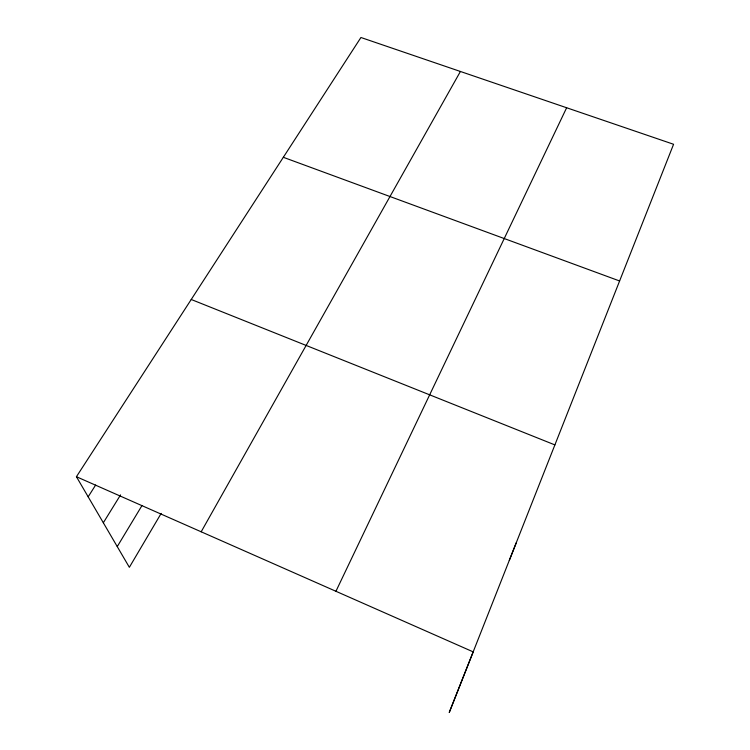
<?xml version="1.0" encoding="UTF-8"?>
<svg xmlns="http://www.w3.org/2000/svg" width="750" height="750" viewBox="0 0 750 750"><rect width="100%" height="100%" fill="white"/><g stroke="black" fill="none" stroke-linecap="round" stroke-linejoin="round"><path stroke-width="1.12" d="M509.316 560.372L516.262 542.803M335.934 591.281L566.644 107.756M201.178 531.797L460.416 71.475M161.156 513.413L129.356 567.309L76.425 476.719L360.928 37.5L673.575 144.272L449.241 712.5L473.203 651.881L76.425 476.719M117.253 546.591L141.975 505.566M103.331 522.769L120.553 494.897M88.172 496.819L95.644 485.034M283.331 157.303L619.612 280.978M191.231 299.484L554.897 444.909"/></g></svg>
